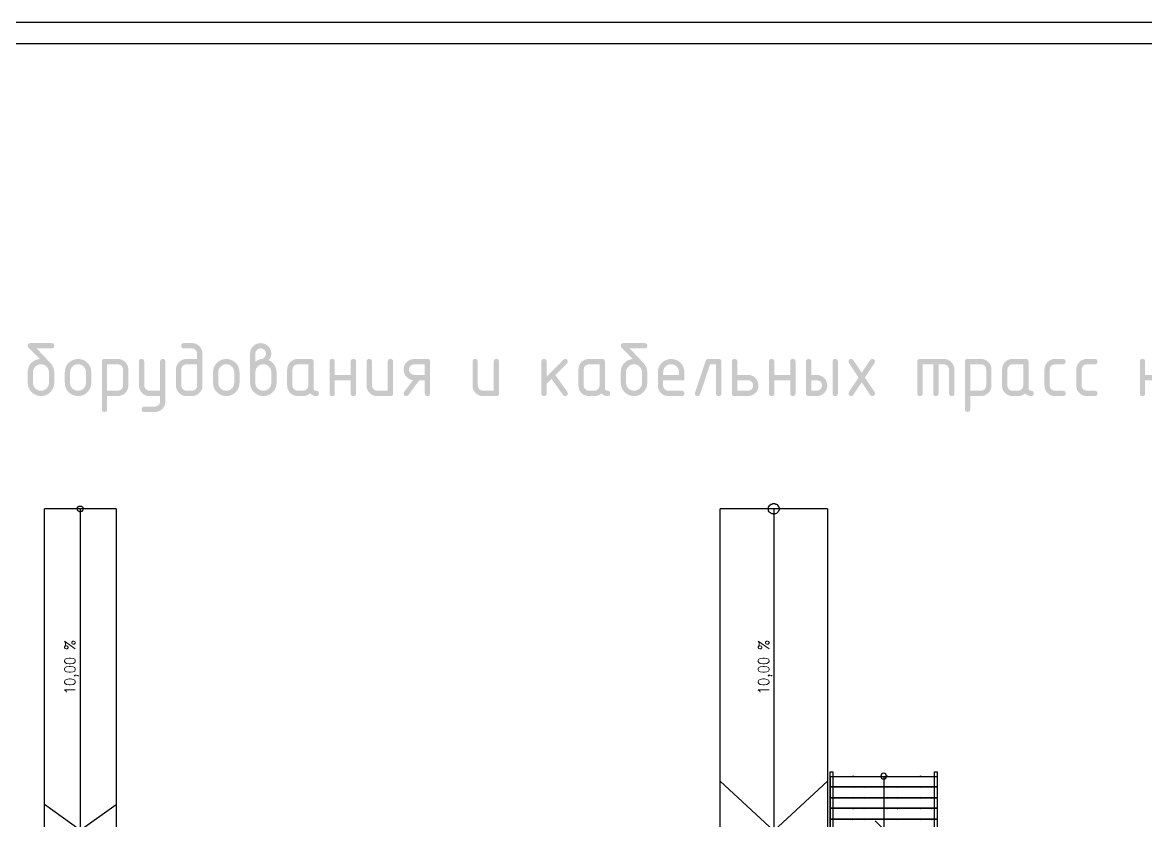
# Model space of a CAD drawing. Header units: millimetres. Extents: x 0 to 420, y 0 to 297.
# Drawn here: x 185 to 276.1, y 232.2 to 296.9 of the extents above; entities that cross this region are included whole.
import ezdxf

# ---------------------------------------------------------------- set-up
doc = ezdxf.new("R2010")
doc.units = ezdxf.units.MM
doc.layers.get('0').update_dxf_attribs({"linetype": 'CONTINUOUS'})
doc.styles.get("Standard").update_dxf_attribs({"font": 'STANDARD'})

msp = doc.modelspace()

# ---------------------------------------------------------------- hatches: boundary and pattern name
at = {"true_color": 0x000007}
h = msp.add_hatch(color=0, dxfattribs=at)
h.paths.add_polyline_path([(187.554222, 268.548995), (187.554222, 267.689651), (187.534585, 267.474763), (187.475674, 267.276515), (187.377489, 267.094803), (187.240029, 266.929525), (187.074673, 266.792066), (186.892833, 266.69388), (186.694559, 266.634969), (186.479903, 266.615332), (186.265016, 266.634969), (186.066768, 266.69388), (185.885056, 266.792066), (185.719777, 266.929525), (185.582318, 267.094803), (185.484133, 267.276515), (185.425222, 267.474763), (185.405585, 267.689651), (185.405585, 268.548995), (185.414269, 268.705653), (185.440329, 268.851509), (185.483778, 268.986566), (185.544629, 269.110822), (185.622895, 269.224277), (185.718589, 269.326932), (185.831724, 269.418787), (185.962312, 269.499842), (186.185072, 269.592377), (186.391709, 269.623314), (185.447477, 270.567546), (185.415989, 270.620462), (185.405585, 270.694877), (185.418935, 270.790056), (185.459053, 270.858105), (185.526043, 270.898973), (185.620008, 270.912607), (187.342555, 270.912607), (187.436606, 270.899171), (187.503786, 270.858863), (187.544093, 270.791684), (187.557529, 270.697633), (187.544093, 270.603668), (187.503786, 270.536678), (187.436606, 270.49656), (187.342555, 270.48321), (186.121613, 270.48321), (187.202547, 269.346604), (187.356327, 269.157563), (187.466234, 268.961649), (187.532216, 268.75881)], flags=0)
h.paths.add_polyline_path([(187.124274, 267.689651), (187.124274, 268.548995), (187.112406, 268.677661), (187.07687, 268.79656), (187.017769, 268.90564), (186.935207, 269.00485), (186.836006, 269.087412), (186.726986, 269.146513), (186.60825, 269.182049), (186.479903, 269.193917), (186.350919, 269.182049), (186.231856, 269.146513), (186.122716, 269.087412), (186.023497, 269.00485), (185.941022, 268.90564), (185.88211, 268.79656), (185.846764, 268.677661), (185.834981, 268.548995), (185.834981, 267.689651), (185.84666, 267.559642), (185.881697, 267.440019), (185.940091, 267.330836), (186.021843, 267.232142), (186.120545, 267.15039), (186.229789, 267.091996), (186.349575, 267.056959), (186.479903, 267.04528), (186.60825, 267.057062), (186.726986, 267.092409), (186.836006, 267.15132), (186.935207, 267.233796), (187.017769, 267.333006), (187.07687, 267.442086), (187.112406, 267.560985)], flags=0)
h = msp.add_hatch(color=0, dxfattribs=at)
h.paths.add_polyline_path([(199.583232, 270.053262), (199.583232, 267.474677), (199.567531, 267.301044), (199.520462, 267.141467), (199.442078, 266.995946), (199.332429, 266.864482), (199.200137, 266.755324), (199.054617, 266.677482), (198.895867, 266.630852), (198.723887, 266.615332), (198.293939, 266.615332), (198.119988, 266.630956), (197.960247, 266.677895), (197.814666, 266.756254), (197.683193, 266.866135), (197.574354, 266.998117), (197.496675, 267.143534), (197.450106, 267.302388), (197.434595, 267.474677), (197.434595, 268.763969), (197.45021, 268.937602), (197.497089, 269.097179), (197.575284, 269.2427), (197.684847, 269.374165), (197.816837, 269.48309), (197.962315, 269.560958), (198.121332, 269.607716), (198.293939, 269.623314), (199.153284, 269.623314), (199.153284, 270.053262), (199.122278, 270.220694), (199.029261, 270.359186), (198.891043, 270.452204), (198.723887, 270.48321), (198.078965, 270.48321), (197.984914, 270.49656), (197.917735, 270.536678), (197.877427, 270.603668), (197.863992, 270.697633), (197.877427, 270.791684), (197.917735, 270.858863), (197.984914, 270.899171), (198.078965, 270.912607), (198.723887, 270.912607), (198.89721, 270.896906), (199.056684, 270.849837), (199.202308, 270.771452), (199.334083, 270.661804), (199.443008, 270.529822), (199.520876, 270.384405), (199.567634, 270.225551)], flags=0)
h.paths.add_polyline_path([(199.153284, 267.474677), (199.153284, 269.193917), (198.293939, 269.193917), (198.128093, 269.162498), (197.989117, 269.06824), (197.895135, 268.929334), (197.863992, 268.763969), (197.863992, 267.474677), (197.895549, 267.310966), (197.990771, 267.17206), (198.13016, 267.076837), (198.293939, 267.04528), (198.723887, 267.04528), (198.888976, 267.076424), (199.027607, 267.170406), (199.121865, 267.308899)], flags=0)
h = msp.add_hatch(color=0, dxfattribs=at)
h.paths.add_polyline_path([(203.878497, 269.408891), (204.012218, 269.502624), (204.140462, 269.569639), (204.263124, 269.609887), (204.380102, 269.623314), (204.508604, 269.660659), (204.627598, 269.773245), (204.710694, 269.913047), (204.738392, 270.053262), (204.707386, 270.220694), (204.614369, 270.359186), (204.475876, 270.452204), (204.308444, 270.48321), (204.142598, 270.451791), (204.003622, 270.357533), (203.90964, 270.218627), (203.878497, 270.053262)], flags=0)
h.paths.add_polyline_path([(204.952815, 269.535671), (205.093263, 269.464478), (205.21857, 269.374992), (205.328684, 269.267315), (205.423553, 269.141552), (205.499603, 269.003154), (205.554053, 268.858296), (205.586799, 268.706927), (205.597737, 268.548995), (205.597737, 267.689651), (205.5781, 267.473419), (205.519189, 267.274448), (205.421004, 267.092633), (205.283544, 266.927871), (205.118188, 266.791135), (204.936348, 266.693467), (204.738074, 266.634866), (204.523418, 266.615332), (204.307187, 266.634969), (204.108215, 266.69388), (203.926401, 266.792066), (203.761639, 266.929525), (203.624903, 267.094803), (203.527235, 267.276515), (203.468634, 267.474763), (203.4491, 267.689651), (203.4491, 270.053262), (203.464715, 270.226895), (203.511594, 270.386472), (203.589789, 270.531992), (203.699352, 270.663457), (203.831342, 270.772383), (203.97682, 270.85025), (204.135837, 270.897009), (204.308444, 270.912607), (204.481767, 270.896906), (204.641241, 270.849837), (204.786865, 270.771452), (204.91864, 270.661804), (205.027565, 270.529822), (205.105433, 270.384405), (205.152191, 270.225551), (205.167789, 270.053262), (205.154353, 269.898749), (205.114046, 269.76098), (205.046866, 269.639954)], flags=0)
h.paths.add_polyline_path([(205.167789, 267.689651), (205.167789, 268.548995), (205.156024, 268.677661), (205.120798, 268.79656), (205.062214, 268.90564), (204.980376, 269.00485), (204.881691, 269.087412), (204.772568, 269.146513), (204.653109, 269.182049), (204.523418, 269.193917), (204.39309, 269.182049), (204.273304, 269.146513), (204.16406, 269.087412), (204.065358, 269.00485), (203.983606, 268.90564), (203.925212, 268.79656), (203.890175, 268.677661), (203.878497, 268.548995), (203.878497, 267.689651), (203.890175, 267.559642), (203.925212, 267.440019), (203.983606, 267.330836), (204.065358, 267.232142), (204.16406, 267.15039), (204.273304, 267.091996), (204.39309, 267.056959), (204.523418, 267.04528), (204.653109, 267.057062), (204.772568, 267.092409), (204.881691, 267.15132), (204.980376, 267.233796), (205.062214, 267.333006), (205.120798, 267.442086), (205.156024, 267.560985)], flags=0)
h = msp.add_hatch(color=0, dxfattribs=at)
h.paths.add_polyline_path([(235.683598, 268.548995), (235.683598, 267.689651), (235.663961, 267.474763), (235.60505, 267.276515), (235.506865, 267.094803), (235.369405, 266.929525), (235.204049, 266.792066), (235.022209, 266.69388), (234.823935, 266.634969), (234.609279, 266.615332), (234.394392, 266.634969), (234.196144, 266.69388), (234.014432, 266.792066), (233.849153, 266.929525), (233.711694, 267.094803), (233.613509, 267.276515), (233.554598, 267.474763), (233.534961, 267.689651), (233.534961, 268.548995), (233.543645, 268.705653), (233.569705, 268.851509), (233.613154, 268.986566), (233.674005, 269.110822), (233.752271, 269.224277), (233.847965, 269.326932), (233.9611, 269.418787), (234.091688, 269.499842), (234.314448, 269.592377), (234.521085, 269.623314), (233.576853, 270.567546), (233.545365, 270.620462), (233.534961, 270.694877), (233.548311, 270.790056), (233.588429, 270.858105), (233.655419, 270.898973), (233.749384, 270.912607), (235.471931, 270.912607), (235.565982, 270.899171), (235.633162, 270.858863), (235.673469, 270.791684), (235.686905, 270.697633), (235.673469, 270.603668), (235.633162, 270.536678), (235.565982, 270.49656), (235.471931, 270.48321), (234.250989, 270.48321), (235.331923, 269.346604), (235.485703, 269.157563), (235.59561, 268.961649), (235.661592, 268.75881)], flags=0)
h.paths.add_polyline_path([(235.25365, 267.689651), (235.25365, 268.548995), (235.241782, 268.677661), (235.206246, 268.79656), (235.147145, 268.90564), (235.064583, 269.00485), (234.965382, 269.087412), (234.856362, 269.146513), (234.737626, 269.182049), (234.609279, 269.193917), (234.480295, 269.182049), (234.361232, 269.146513), (234.252092, 269.087412), (234.152873, 269.00485), (234.070398, 268.90564), (234.011486, 268.79656), (233.97614, 268.677661), (233.964357, 268.548995), (233.964357, 267.689651), (233.976036, 267.559642), (234.011073, 267.440019), (234.069467, 267.330836), (234.151219, 267.232142), (234.249921, 267.15039), (234.359165, 267.091996), (234.478951, 267.056959), (234.609279, 267.04528), (234.737626, 267.057062), (234.856362, 267.092409), (234.965382, 267.15132), (235.064583, 267.233796), (235.147145, 267.333006), (235.206246, 267.442086), (235.241782, 267.560985)], flags=0)
h = msp.add_hatch(color=0, dxfattribs=at)
h.paths.add_polyline_path([(188.412837, 267.689651), (188.412837, 268.548995), (188.432474, 268.763651), (188.491385, 268.961925), (188.589571, 269.143765), (188.72703, 269.309121), (188.892308, 269.446581), (189.07402, 269.544766), (189.272268, 269.603677), (189.487156, 269.623314), (189.704498, 269.603884), (189.904219, 269.545593), (190.086267, 269.448441), (190.250589, 269.312429), (190.386601, 269.148106), (190.483753, 268.966059), (190.542044, 268.766338), (190.561474, 268.548995), (190.561474, 267.689651), (190.541837, 267.474763), (190.482926, 267.276515), (190.384741, 267.094803), (190.247282, 266.929525), (190.081926, 266.792066), (189.900085, 266.69388), (189.701811, 266.634969), (189.487156, 266.615332), (189.272268, 266.634969), (189.07402, 266.69388), (188.892308, 266.792066), (188.72703, 266.929525), (188.589571, 267.094803), (188.491385, 267.276515), (188.432474, 267.474763)], flags=0)
h.paths.add_polyline_path([(190.131527, 267.689651), (190.131527, 268.548995), (190.119658, 268.677661), (190.084122, 268.79656), (190.025021, 268.90564), (189.94246, 269.00485), (189.843258, 269.087412), (189.734238, 269.146513), (189.615503, 269.182049), (189.487156, 269.193917), (189.358171, 269.182049), (189.239109, 269.146513), (189.129968, 269.087412), (189.03075, 269.00485), (188.948274, 268.90564), (188.889363, 268.79656), (188.854016, 268.677661), (188.842234, 268.548995), (188.842234, 267.689651), (188.853913, 267.559642), (188.888949, 267.440019), (188.947344, 267.330836), (189.029096, 267.232142), (189.127798, 267.15039), (189.237042, 267.091996), (189.356828, 267.056959), (189.487156, 267.04528), (189.615503, 267.057062), (189.734238, 267.092409), (189.843258, 267.15132), (189.94246, 267.233796), (190.025021, 267.333006), (190.084122, 267.442086), (190.119658, 267.560985)], flags=0)
h = msp.add_hatch(color=0, dxfattribs=at)
h.paths.add_polyline_path([(191.42009, 269.408891), (191.43344, 269.502624), (191.473558, 269.569639), (191.540548, 269.609887), (191.634513, 269.623314), (192.709382, 269.623314), (192.882705, 269.607716), (193.042179, 269.560958), (193.187803, 269.48309), (193.319578, 269.374165), (193.428503, 269.2427), (193.506371, 269.097179), (193.553129, 268.937602), (193.568727, 268.763969), (193.568727, 267.474677), (193.553129, 267.302388), (193.506371, 267.143534), (193.428503, 266.998117), (193.319578, 266.866135), (193.187803, 266.756254), (193.042179, 266.677895), (192.882705, 266.630956), (192.709382, 266.615332), (191.849486, 266.615332), (191.849486, 265.541014), (191.836051, 265.446963), (191.795743, 265.379783), (191.728564, 265.339476), (191.634513, 265.32604), (191.540548, 265.339476), (191.473558, 265.379783), (191.43344, 265.446963), (191.42009, 265.541014)], flags=0)
h.paths.add_polyline_path([(191.849486, 269.193917), (191.849486, 267.04528), (192.709382, 267.04528), (192.874471, 267.076424), (193.013102, 267.170406), (193.10736, 267.308899), (193.138779, 267.474677), (193.138779, 268.763969), (193.107773, 268.931401), (193.014756, 269.069894), (192.876538, 269.162911), (192.709382, 269.193917)], flags=0)
for points in [[(196.146032, 266.179321), (196.146032, 266.615332), (195.286687, 266.615332), (195.112735, 266.630956), (194.952995, 266.677895), (194.807414, 266.756254), (194.67594, 266.866135), (194.567101, 266.998117), (194.489423, 267.143534), (194.442854, 267.302388), (194.427342, 267.474677), (194.427342, 269.408891), (194.440692, 269.502624), (194.48081, 269.569639), (194.5478, 269.609887), (194.641765, 269.623314), (194.735816, 269.609887), (194.802996, 269.569639), (194.843303, 269.502624), (194.856739, 269.408891), (194.856739, 267.474677), (194.888296, 267.310966), (194.983519, 267.17206), (195.122907, 267.076837), (195.286687, 267.04528), (196.146032, 267.04528), (196.146032, 269.408891), (196.159467, 269.502624), (196.199775, 269.569639), (196.266954, 269.609887), (196.361005, 269.623314), (196.455057, 269.609887), (196.522236, 269.569639), (196.562544, 269.502624), (196.575979, 269.408891), (196.575979, 266.185384), (196.560588, 266.013405), (196.51445, 265.854655), (196.437616, 265.709134), (196.330137, 265.576843), (196.200008, 265.467194), (196.055977, 265.388809), (195.897993, 265.341741), (195.726005, 265.32604), (194.856739, 265.32604), (194.762688, 265.339476), (194.695509, 265.379783), (194.655201, 265.446963), (194.641765, 265.541014), (194.657957, 265.620733), (194.706808, 265.690944), (194.777019, 265.739796), (194.856739, 265.755988), (195.716635, 265.755988), (195.883791, 265.786167), (196.022008, 265.876704), (196.115026, 266.012716)], [(210.326419, 267.904625), (210.326419, 266.830306), (210.312983, 266.736255), (210.272676, 266.669076), (210.205496, 266.628768), (210.111445, 266.615332), (210.01748, 266.628768), (209.95049, 266.669076), (209.910372, 266.736255), (209.897023, 266.830306), (209.897023, 269.408891), (209.910372, 269.502624), (209.95049, 269.569639), (210.01748, 269.609887), (210.111445, 269.623314), (210.205496, 269.609887), (210.272676, 269.569639), (210.312983, 269.502624), (210.326419, 269.408891), (210.326419, 268.334573), (211.615712, 268.334573), (211.615712, 269.408891), (211.629148, 269.502624), (211.669455, 269.569639), (211.736635, 269.609887), (211.830686, 269.623314), (211.924737, 269.609887), (211.991916, 269.569639), (212.032224, 269.502624), (212.04566, 269.408891), (212.04566, 266.830306), (212.032224, 266.736255), (211.991916, 266.669076), (211.924737, 266.628768), (211.830686, 266.615332), (211.736635, 266.628768), (211.669455, 266.669076), (211.629148, 266.736255), (211.615712, 266.830306), (211.615712, 267.904625)], [(215.052912, 269.408891), (215.052912, 266.830306), (215.039476, 266.736255), (214.999169, 266.669076), (214.931989, 266.628768), (214.837938, 266.615332), (213.76362, 266.615332), (213.589668, 266.630852), (213.429928, 266.677482), (213.284347, 266.755324), (213.152873, 266.864482), (213.044034, 266.995946), (212.966356, 267.141467), (212.919787, 267.301044), (212.904275, 267.474677), (212.904275, 269.408891), (212.917625, 269.502624), (212.957743, 269.569639), (213.024733, 269.609887), (213.118698, 269.623314), (213.212749, 269.609887), (213.279928, 269.569639), (213.320236, 269.502624), (213.333672, 269.408891), (213.333672, 267.474677), (213.365229, 267.310966), (213.460451, 267.17206), (213.59984, 267.076837), (213.76362, 267.04528), (214.622964, 267.04528), (214.622964, 269.408891), (214.6364, 269.502624), (214.676708, 269.569639), (214.743887, 269.609887), (214.837938, 269.623314), (214.931989, 269.609887), (214.999169, 269.569639), (215.039476, 269.502624)], [(223.64792, 269.408891), (223.64792, 266.830306), (223.634484, 266.736255), (223.594176, 266.669076), (223.526997, 266.628768), (223.432946, 266.615332), (222.358627, 266.615332), (222.184676, 266.630852), (222.024935, 266.677482), (221.879354, 266.755324), (221.747881, 266.864482), (221.639042, 266.995946), (221.561363, 267.141467), (221.514794, 267.301044), (221.499283, 267.474677), (221.499283, 269.408891), (221.512633, 269.502624), (221.552751, 269.569639), (221.619741, 269.609887), (221.713706, 269.623314), (221.807757, 269.609887), (221.874936, 269.569639), (221.915244, 269.502624), (221.92868, 269.408891), (221.92868, 267.474677), (221.960237, 267.310966), (222.055459, 267.17206), (222.194848, 267.076837), (222.358627, 267.04528), (223.217972, 267.04528), (223.217972, 269.408891), (223.231408, 269.502624), (223.271716, 269.569639), (223.338895, 269.609887), (223.432946, 269.623314), (223.526997, 269.609887), (223.594176, 269.569639), (223.634484, 269.502624)], [(227.516435, 268.210549), (228.867463, 269.561578), (228.936848, 269.607742), (229.020701, 269.623314), (229.114752, 269.609887), (229.181932, 269.569639), (229.222239, 269.502624), (229.235675, 269.408891), (229.219277, 269.328758), (229.170632, 269.258961), (228.2264, 268.314729), (229.193232, 266.953778), (229.224995, 266.892662), (229.235675, 266.826999), (229.222239, 266.734395), (229.181932, 266.668249), (229.114752, 266.628561), (229.020701, 266.615332), (228.918726, 266.63807), (228.841556, 266.706283), (227.917168, 268.005497), (227.516435, 267.605315), (227.516435, 266.830306), (227.502999, 266.736255), (227.462691, 266.669076), (227.395512, 266.628768), (227.301461, 266.615332), (227.207496, 266.628768), (227.140506, 266.669076), (227.100388, 266.736255), (227.087038, 266.830306), (227.087038, 269.408891), (227.100388, 269.502624), (227.140506, 269.569639), (227.207496, 269.609887), (227.301461, 269.623314), (227.395512, 269.609887), (227.462691, 269.569639), (227.502999, 269.502624), (227.516435, 269.408891)], [(240.623784, 269.623314), (241.483129, 269.623314), (241.57718, 269.609887), (241.644359, 269.569639), (241.684667, 269.502624), (241.698103, 269.408891), (241.698103, 266.830306), (241.684667, 266.736255), (241.644359, 266.669076), (241.57718, 266.628768), (241.483129, 266.615332), (241.389078, 266.628768), (241.321899, 266.669076), (241.281591, 266.736255), (241.268155, 266.830306), (241.268155, 269.193917), (240.776471, 269.193917), (239.966185, 266.761956), (239.934963, 266.697653), (239.890875, 266.65185), (239.833867, 266.624445), (239.763889, 266.615332), (239.669924, 266.628975), (239.602934, 266.669903), (239.562816, 266.738115), (239.549466, 266.833614), (239.558836, 266.898657), (240.40881, 269.447476), (240.44395, 269.52425), (240.491493, 269.579217), (240.551437, 269.612273)], [(245.993367, 267.904625), (245.993367, 266.830306), (245.979932, 266.736255), (245.939624, 266.669076), (245.872445, 266.628768), (245.778394, 266.615332), (245.684429, 266.628768), (245.617439, 266.669076), (245.577321, 266.736255), (245.563971, 266.830306), (245.563971, 269.408891), (245.577321, 269.502624), (245.617439, 269.569639), (245.684429, 269.609887), (245.778394, 269.623314), (245.872445, 269.609887), (245.939624, 269.569639), (245.979932, 269.502624), (245.993367, 269.408891), (245.993367, 268.334573), (247.28266, 268.334573), (247.28266, 269.408891), (247.296096, 269.502624), (247.336404, 269.569639), (247.403583, 269.609887), (247.497634, 269.623314), (247.591685, 269.609887), (247.658864, 269.569639), (247.699172, 269.502624), (247.712608, 269.408891), (247.712608, 266.830306), (247.699172, 266.736255), (247.658864, 266.669076), (247.591685, 266.628768), (247.497634, 266.615332), (247.403583, 266.628768), (247.336404, 266.669076), (247.296096, 266.736255), (247.28266, 266.830306), (247.28266, 267.904625)], [(253.346386, 268.119599), (254.124702, 266.950471), (254.160531, 266.830306), (254.147095, 266.736255), (254.106787, 266.669076), (254.039608, 266.628768), (253.945557, 266.615332), (253.841928, 266.638897), (253.766412, 266.70959), (253.086212, 267.732094), (252.405461, 266.70959), (252.329738, 266.638897), (252.226316, 266.615332), (252.144599, 266.631111), (252.075283, 266.678722), (252.027672, 266.748106), (252.011894, 266.830306), (252.047723, 266.950471), (252.825487, 268.119599), (252.047723, 269.288175), (252.011894, 269.408891), (252.025243, 269.502624), (252.065361, 269.569639), (252.132351, 269.609887), (252.226316, 269.623314), (252.329738, 269.59975), (252.405461, 269.529056), (253.086212, 268.509859), (253.766412, 269.529056), (253.841928, 269.59975), (253.945557, 269.623314), (254.039608, 269.610085), (254.106787, 269.570397), (254.147095, 269.504252), (254.160531, 269.411647), (254.124702, 269.288175)], [(257.814072, 269.623314), (259.748286, 269.623314), (259.920265, 269.607613), (260.079015, 269.560544), (260.224536, 269.48216), (260.356828, 269.372511), (260.466476, 269.240529), (260.544861, 269.095112), (260.59193, 268.936259), (260.607631, 268.763969), (260.607631, 266.830306), (260.594195, 266.736255), (260.553887, 266.669076), (260.486708, 266.628768), (260.392657, 266.615332), (260.298605, 266.628768), (260.231426, 266.669076), (260.191119, 266.736255), (260.177683, 266.830306), (260.177683, 268.763969), (260.146746, 268.931401), (260.05421, 269.069894), (259.915718, 269.162911), (259.748286, 269.193917), (259.318338, 269.193917), (259.318338, 266.830306), (259.304902, 266.736255), (259.264595, 266.669076), (259.197415, 266.628768), (259.103364, 266.615332), (259.009399, 266.628768), (258.942409, 266.669076), (258.902291, 266.736255), (258.888941, 266.830306), (258.888941, 269.193917), (258.029045, 269.193917), (258.029045, 266.830306), (258.01561, 266.736255), (257.975302, 266.669076), (257.908123, 266.628768), (257.814072, 266.615332), (257.720107, 266.628768), (257.653117, 266.669076), (257.612999, 266.736255), (257.599649, 266.830306), (257.599649, 269.408891), (257.612999, 269.502624), (257.653117, 269.569639), (257.720107, 269.609887)], [(268.344388, 268.763969), (268.344388, 267.474677), (268.375945, 267.310966), (268.471168, 267.17206), (268.610556, 267.076837), (268.774336, 267.04528), (269.418707, 267.04528), (269.512758, 267.031844), (269.579937, 266.991537), (269.620245, 266.924357), (269.633681, 266.830306), (269.620245, 266.736255), (269.579937, 266.669076), (269.512758, 266.628768), (269.418707, 266.615332), (268.774336, 266.615332), (268.600385, 266.630852), (268.440644, 266.677482), (268.295063, 266.755324), (268.16359, 266.864482), (268.054751, 266.995946), (267.977072, 267.141467), (267.930503, 267.301044), (267.914992, 267.474677), (267.914992, 268.763969), (267.930503, 268.937602), (267.977072, 269.097179), (268.054751, 269.2427), (268.16359, 269.374165), (268.295063, 269.48309), (268.440644, 269.560958), (268.600385, 269.607716), (268.774336, 269.623314), (269.418707, 269.623314), (269.512758, 269.609887), (269.579937, 269.569639), (269.620245, 269.502624), (269.633681, 269.408891), (269.620245, 269.31484), (269.579937, 269.247661), (269.512758, 269.207353), (269.418707, 269.193917), (268.774336, 269.193917), (268.608489, 269.162498), (268.469514, 269.06824), (268.375532, 268.929334)], [(270.924891, 268.763969), (270.924891, 267.474677), (270.956448, 267.310966), (271.051671, 267.17206), (271.191059, 267.076837), (271.354839, 267.04528), (271.99921, 267.04528), (272.093261, 267.031844), (272.16044, 266.991537), (272.200748, 266.924357), (272.214184, 266.830306), (272.200748, 266.736255), (272.16044, 266.669076), (272.093261, 266.628768), (271.99921, 266.615332), (271.354839, 266.615332), (271.180887, 266.630852), (271.021147, 266.677482), (270.875566, 266.755324), (270.744092, 266.864482), (270.635253, 266.995946), (270.557575, 267.141467), (270.511006, 267.301044), (270.495494, 267.474677), (270.495494, 268.763969), (270.511006, 268.937602), (270.557575, 269.097179), (270.635253, 269.2427), (270.744092, 269.374165), (270.875566, 269.48309), (271.021147, 269.560958), (271.180887, 269.607716), (271.354839, 269.623314), (271.99921, 269.623314), (272.093261, 269.609887), (272.16044, 269.569639), (272.200748, 269.502624), (272.214184, 269.408891), (272.200748, 269.31484), (272.16044, 269.247661), (272.093261, 269.207353), (271.99921, 269.193917), (271.354839, 269.193917), (271.188992, 269.162498), (271.050017, 269.06824), (270.956035, 268.929334)], [(276.085896, 267.904625), (276.085896, 266.830306), (276.072461, 266.736255), (276.032153, 266.669076), (275.964974, 266.628768), (275.870922, 266.615332), (275.776957, 266.628768), (275.709968, 266.669076), (275.669849, 266.736255), (275.6565, 266.830306), (275.6565, 269.408891), (275.669849, 269.502624), (275.709968, 269.569639), (275.776957, 269.609887), (275.870922, 269.623314), (275.964974, 269.609887), (276.032153, 269.569639), (276.072461, 269.502624), (276.085896, 269.408891), (276.085896, 268.334573), (277.375189, 268.334573), (277.375189, 269.408891), (277.388625, 269.502624), (277.428932, 269.569639), (277.496112, 269.609887), (277.590163, 269.623314), (277.684214, 269.609887), (277.751393, 269.569639), (277.791701, 269.502624), (277.805137, 269.408891), (277.805137, 266.830306), (277.791701, 266.736255), (277.751393, 266.669076), (277.684214, 266.628768), (277.590163, 266.615332), (277.496112, 266.628768), (277.428932, 266.669076), (277.388625, 266.736255), (277.375189, 266.830306), (277.375189, 267.904625)]]:
    msp.add_hatch(color=0, dxfattribs=at).paths.add_polyline_path(points, flags=0)
h = msp.add_hatch(color=0, dxfattribs=at)
h.paths.add_polyline_path([(200.441847, 267.689651), (200.441847, 268.548995), (200.461484, 268.763651), (200.520395, 268.961925), (200.618581, 269.143765), (200.75604, 269.309121), (200.921318, 269.446581), (201.10303, 269.544766), (201.301278, 269.603677), (201.516166, 269.623314), (201.733508, 269.603884), (201.933229, 269.545593), (202.115277, 269.448441), (202.279599, 269.312429), (202.415611, 269.148106), (202.512763, 268.966059), (202.571054, 268.766338), (202.590484, 268.548995), (202.590484, 267.689651), (202.570847, 267.474763), (202.511936, 267.276515), (202.413751, 267.094803), (202.276292, 266.929525), (202.110936, 266.792066), (201.929095, 266.69388), (201.730821, 266.634969), (201.516166, 266.615332), (201.301278, 266.634969), (201.10303, 266.69388), (200.921318, 266.792066), (200.75604, 266.929525), (200.618581, 267.094803), (200.520395, 267.276515), (200.461484, 267.474763)], flags=0)
h.paths.add_polyline_path([(202.160537, 267.689651), (202.160537, 268.548995), (202.148668, 268.677661), (202.113132, 268.79656), (202.054031, 268.90564), (201.97147, 269.00485), (201.872268, 269.087412), (201.763248, 269.146513), (201.644513, 269.182049), (201.516166, 269.193917), (201.387182, 269.182049), (201.268119, 269.146513), (201.158978, 269.087412), (201.05976, 269.00485), (200.977284, 268.90564), (200.918373, 268.79656), (200.883026, 268.677661), (200.871244, 268.548995), (200.871244, 267.689651), (200.882923, 267.559642), (200.91796, 267.440019), (200.976354, 267.330836), (201.058106, 267.232142), (201.156808, 267.15039), (201.266052, 267.091996), (201.385838, 267.056959), (201.516166, 267.04528), (201.644513, 267.057062), (201.763248, 267.092409), (201.872268, 267.15132), (201.97147, 267.233796), (202.054031, 267.333006), (202.113132, 267.442086), (202.148668, 267.560985)], flags=0)
h = msp.add_hatch(color=0, dxfattribs=at)
h.paths.add_polyline_path([(208.175042, 269.193917), (207.315697, 269.193917), (207.14985, 269.162498), (207.010875, 269.06824), (206.916893, 268.929334), (206.885749, 268.763969), (206.885749, 267.474677), (206.917306, 267.310966), (207.012529, 267.17206), (207.151917, 267.076837), (207.315697, 267.04528), (207.745645, 267.04528), (207.910734, 267.076424), (208.049364, 267.170406), (208.143622, 267.308899), (208.175042, 267.474677)], flags=0)
h.paths.add_polyline_path([(209.034386, 266.830306), (209.020959, 266.736255), (208.980712, 266.669076), (208.913696, 266.628768), (208.819963, 266.615332), (208.676708, 266.629509), (208.547043, 266.672107), (208.430917, 266.743231), (208.328279, 266.842984), (208.202594, 266.743231), (208.063627, 266.672107), (207.911328, 266.629509), (207.745645, 266.615332), (207.315697, 266.615332), (207.141745, 266.630852), (206.982005, 266.677482), (206.836424, 266.755324), (206.70495, 266.864482), (206.596111, 266.995946), (206.518433, 267.141467), (206.471864, 267.301044), (206.456352, 267.474677), (206.456352, 268.763969), (206.471864, 268.937602), (206.518433, 269.097179), (206.596111, 269.2427), (206.70495, 269.374165), (206.836424, 269.48309), (206.982005, 269.560958), (207.141745, 269.607716), (207.315697, 269.623314), (208.390016, 269.623314), (208.484067, 269.609887), (208.551246, 269.569639), (208.591554, 269.502624), (208.604989, 269.408891), (208.604989, 267.259703), (208.618339, 267.165738), (208.658457, 267.098748), (208.725447, 267.05863), (208.819412, 267.04528), (208.913463, 267.031844), (208.980643, 266.991537), (209.02095, 266.924357)], flags=0)
h = msp.add_hatch(color=0, dxfattribs=at)
h.paths.add_polyline_path([(216.676614, 267.911239), (216.517658, 267.943287), (216.37317, 268.000605), (216.243152, 268.083244), (216.127604, 268.191257), (216.032916, 268.317253), (215.965409, 268.454669), (215.924981, 268.603557), (215.911528, 268.763969), (215.927039, 268.937602), (215.973608, 269.097179), (216.051287, 269.2427), (216.160126, 269.374165), (216.291599, 269.48309), (216.43718, 269.560958), (216.596921, 269.607716), (216.770872, 269.623314), (217.845191, 269.623314), (217.939242, 269.609887), (218.006421, 269.569639), (218.046729, 269.502624), (218.060165, 269.408891), (218.060165, 266.830306), (218.046729, 266.736255), (218.006421, 266.669076), (217.939242, 266.628768), (217.845191, 266.615332), (217.75114, 266.628768), (217.68396, 266.669076), (217.643653, 266.736255), (217.630217, 266.830306), (217.630217, 267.904625), (217.194206, 267.904625), (216.298481, 266.702975), (216.222758, 266.637243), (216.12595, 266.615332), (216.031985, 266.628768), (215.964995, 266.669076), (215.924877, 266.736255), (215.911528, 266.830306), (215.921932, 266.900104), (215.95342, 266.960393)], flags=0)
h.paths.add_polyline_path([(216.340924, 268.763969), (216.372481, 268.600258), (216.467704, 268.461352), (216.607092, 268.36613), (216.770872, 268.334573), (217.630217, 268.334573), (217.630217, 269.193917), (216.770872, 269.193917), (216.605025, 269.162498), (216.46605, 269.06824), (216.372068, 268.929334)], flags=0)
h = msp.add_hatch(color=0, dxfattribs=at)
h.paths.add_polyline_path([(231.81298, 269.193917), (230.953635, 269.193917), (230.787788, 269.162498), (230.648813, 269.06824), (230.554831, 268.929334), (230.523687, 268.763969), (230.523687, 267.474677), (230.555244, 267.310966), (230.650467, 267.17206), (230.789855, 267.076837), (230.953635, 267.04528), (231.383583, 267.04528), (231.548672, 267.076424), (231.687303, 267.170406), (231.78156, 267.308899), (231.81298, 267.474677)], flags=0)
h.paths.add_polyline_path([(232.672324, 266.830306), (232.658897, 266.736255), (232.61865, 266.669076), (232.551634, 266.628768), (232.457902, 266.615332), (232.314646, 266.629509), (232.184981, 266.672107), (232.068856, 266.743231), (231.966218, 266.842984), (231.840532, 266.743231), (231.701565, 266.672107), (231.549266, 266.629509), (231.383583, 266.615332), (230.953635, 266.615332), (230.779684, 266.630852), (230.619943, 266.677482), (230.474362, 266.755324), (230.342889, 266.864482), (230.234049, 266.995946), (230.156371, 267.141467), (230.109802, 267.301044), (230.094291, 267.474677), (230.094291, 268.763969), (230.109802, 268.937602), (230.156371, 269.097179), (230.234049, 269.2427), (230.342889, 269.374165), (230.474362, 269.48309), (230.619943, 269.560958), (230.779684, 269.607716), (230.953635, 269.623314), (232.027954, 269.623314), (232.122005, 269.609887), (232.189184, 269.569639), (232.229492, 269.502624), (232.242928, 269.408891), (232.242928, 267.259703), (232.256277, 267.165738), (232.296396, 267.098748), (232.363385, 267.05863), (232.45735, 267.04528), (232.551402, 267.031844), (232.618581, 266.991537), (232.658888, 266.924357)], flags=0)
h = msp.add_hatch(color=0, dxfattribs=at)
h.paths.add_polyline_path([(237.616532, 269.193917), (237.487547, 269.182049), (237.368485, 269.146513), (237.259344, 269.087412), (237.160126, 269.00485), (237.07765, 268.90564), (237.018739, 268.79656), (236.983392, 268.677661), (236.97161, 268.548995), (236.97161, 268.334573), (238.260903, 268.334573), (238.260903, 268.548995), (238.249034, 268.677661), (238.213498, 268.79656), (238.154397, 268.90564), (238.071836, 269.00485), (237.972634, 269.087412), (237.863614, 269.146513), (237.744879, 269.182049)], flags=0)
h.paths.add_polyline_path([(236.97161, 267.904625), (236.97161, 267.474677), (237.003167, 267.310966), (237.098389, 267.17206), (237.237778, 267.076837), (237.401558, 267.04528), (238.475876, 267.04528), (238.569928, 267.031844), (238.637107, 266.991537), (238.677415, 266.924357), (238.69085, 266.830306), (238.677415, 266.736255), (238.637107, 266.669076), (238.569928, 266.628768), (238.475876, 266.615332), (237.401558, 266.615332), (237.227606, 266.630852), (237.067866, 266.677482), (236.922285, 266.755324), (236.790811, 266.864482), (236.681972, 266.995946), (236.604294, 267.141467), (236.557725, 267.301044), (236.542213, 267.474677), (236.542213, 268.548995), (236.56185, 268.763651), (236.620761, 268.961925), (236.718947, 269.143765), (236.856406, 269.309121), (237.021684, 269.446581), (237.203396, 269.544766), (237.401644, 269.603677), (237.616532, 269.623314), (237.833874, 269.603884), (238.033595, 269.545593), (238.215643, 269.448441), (238.379965, 269.312429), (238.515977, 269.148106), (238.613129, 268.966059), (238.67142, 268.766338), (238.69085, 268.548995), (238.69085, 267.904625)], flags=0)
h = msp.add_hatch(color=0, dxfattribs=at)
h.paths.add_polyline_path([(244.705355, 267.474677), (244.689758, 267.301044), (244.642999, 267.141467), (244.565131, 266.995946), (244.456206, 266.864482), (244.324431, 266.755324), (244.178807, 266.677482), (244.019334, 266.630852), (243.846011, 266.615332), (242.771141, 266.615332), (242.677176, 266.628768), (242.610186, 266.669076), (242.570068, 266.736255), (242.556718, 266.830306), (242.556718, 269.408891), (242.570068, 269.502624), (242.610186, 269.569639), (242.677176, 269.609887), (242.771141, 269.623314), (242.865192, 269.609887), (242.932372, 269.569639), (242.972679, 269.502624), (242.986115, 269.408891), (242.986115, 268.334573), (243.846011, 268.334573), (244.019334, 268.318872), (244.178807, 268.271803), (244.324431, 268.193419), (244.456206, 268.08377), (244.565131, 267.951469), (244.642999, 267.805888), (244.689758, 267.646975)], flags=0)
h.paths.add_polyline_path([(244.275408, 267.474677), (244.244402, 267.642109), (244.151384, 267.780601), (244.013167, 267.873619), (243.846011, 267.904625), (242.986115, 267.904625), (242.986115, 267.04528), (243.846011, 267.04528), (244.0111, 267.076424), (244.14973, 267.170406), (244.243988, 267.308899)], flags=0)
h = msp.add_hatch(color=0, dxfattribs=at)
h.paths.add_polyline_path([(250.289913, 267.474677), (250.274315, 267.301044), (250.227556, 267.141467), (250.149689, 266.995946), (250.040763, 266.864482), (249.908988, 266.755324), (249.763364, 266.677482), (249.603891, 266.630852), (249.430568, 266.615332), (248.785646, 266.615332), (248.691681, 266.628768), (248.624691, 266.669076), (248.584573, 266.736255), (248.571223, 266.830306), (248.571223, 269.408891), (248.584573, 269.502624), (248.624691, 269.569639), (248.691681, 269.609887), (248.785646, 269.623314), (248.879697, 269.609887), (248.946877, 269.569639), (248.987184, 269.502624), (249.00062, 269.408891), (249.00062, 268.334573), (249.430568, 268.334573), (249.603891, 268.318975), (249.763364, 268.272216), (249.908988, 268.194349), (250.040763, 268.085423), (250.149689, 267.95364), (250.227556, 267.807955), (250.274315, 267.648318)], flags=0)
h.paths.add_polyline_path([(249.860516, 267.474677), (249.82951, 267.642109), (249.736492, 267.780601), (249.598, 267.873619), (249.430568, 267.904625), (249.00062, 267.904625), (249.00062, 267.04528), (249.430568, 267.04528), (249.595932, 267.076424), (249.734839, 267.170406), (249.829097, 267.308899)], flags=0)
h.paths.add_polyline_path([(250.71986, 269.408891), (250.733296, 269.502624), (250.773604, 269.569639), (250.840783, 269.609887), (250.934834, 269.623314), (251.028567, 269.609887), (251.095583, 269.569639), (251.13583, 269.502624), (251.149257, 269.408891), (251.149257, 266.830306), (251.13583, 266.736255), (251.095583, 266.669076), (251.028567, 266.628768), (250.934834, 266.615332), (250.840783, 266.628768), (250.773604, 266.669076), (250.733296, 266.736255), (250.71986, 266.830306)], flags=0)
h = msp.add_hatch(color=0, dxfattribs=at)
h.paths.add_polyline_path([(261.467069, 269.408891), (261.480419, 269.502624), (261.520537, 269.569639), (261.587527, 269.609887), (261.681492, 269.623314), (262.756361, 269.623314), (262.929684, 269.607716), (263.089158, 269.560958), (263.234782, 269.48309), (263.366557, 269.374165), (263.475482, 269.2427), (263.55335, 269.097179), (263.600108, 268.937602), (263.615706, 268.763969), (263.615706, 267.474677), (263.600108, 267.302388), (263.55335, 267.143534), (263.475482, 266.998117), (263.366557, 266.866135), (263.234782, 266.756254), (263.089158, 266.677895), (262.929684, 266.630956), (262.756361, 266.615332), (261.896466, 266.615332), (261.896466, 265.541014), (261.88303, 265.446963), (261.842722, 265.379783), (261.775543, 265.339476), (261.681492, 265.32604), (261.587527, 265.339476), (261.520537, 265.379783), (261.480419, 265.446963), (261.467069, 265.541014)], flags=0)
h.paths.add_polyline_path([(261.896466, 269.193917), (261.896466, 267.04528), (262.756361, 267.04528), (262.92145, 267.076424), (263.060081, 267.170406), (263.154339, 267.308899), (263.185758, 267.474677), (263.185758, 268.763969), (263.154752, 268.931401), (263.061735, 269.069894), (262.923517, 269.162911), (262.756361, 269.193917)], flags=0)
h = msp.add_hatch(color=0, dxfattribs=at)
h.paths.add_polyline_path([(266.193011, 269.193917), (265.333666, 269.193917), (265.167819, 269.162498), (265.028844, 269.06824), (264.934862, 268.929334), (264.903718, 268.763969), (264.903718, 267.474677), (264.935275, 267.310966), (265.030498, 267.17206), (265.169886, 267.076837), (265.333666, 267.04528), (265.763614, 267.04528), (265.928703, 267.076424), (266.067334, 267.170406), (266.161591, 267.308899), (266.193011, 267.474677)], flags=0)
h.paths.add_polyline_path([(267.052355, 266.830306), (267.038928, 266.736255), (266.998681, 266.669076), (266.931665, 266.628768), (266.837932, 266.615332), (266.694677, 266.629509), (266.565012, 266.672107), (266.448886, 266.743231), (266.346248, 266.842984), (266.220563, 266.743231), (266.081596, 266.672107), (265.929297, 266.629509), (265.763614, 266.615332), (265.333666, 266.615332), (265.159714, 266.630852), (264.999974, 266.677482), (264.854393, 266.755324), (264.722919, 266.864482), (264.61408, 266.995946), (264.536402, 267.141467), (264.489833, 267.301044), (264.474321, 267.474677), (264.474321, 268.763969), (264.489833, 268.937602), (264.536402, 269.097179), (264.61408, 269.2427), (264.722919, 269.374165), (264.854393, 269.48309), (264.999974, 269.560958), (265.159714, 269.607716), (265.333666, 269.623314), (266.407985, 269.623314), (266.502036, 269.609887), (266.569215, 269.569639), (266.609523, 269.502624), (266.622959, 269.408891), (266.622959, 267.259703), (266.636308, 267.165738), (266.676426, 267.098748), (266.743416, 267.05863), (266.837381, 267.04528), (266.931432, 267.031844), (266.998612, 266.991537), (267.038919, 266.924357)], flags=0)
at = {"true_color": 0x0000fe}
for points in [[(252.476, 235.754333), (252.451129, 235.694538), (252.391333, 235.669667), (252.331538, 235.694538), (252.306667, 235.754333), (252.331537, 235.814129), (252.391333, 235.839), (252.451129, 235.814129)], [(255.227667, 235.754333), (255.202796, 235.694538), (255.143, 235.669667), (255.083204, 235.694538), (255.058333, 235.754333), (255.083204, 235.814129), (255.143, 235.839), (255.202796, 235.814129)], [(257.937, 235.754333), (257.912129, 235.694538), (257.852333, 235.669667), (257.792537, 235.694538), (257.767667, 235.754333), (257.792537, 235.814129), (257.852333, 235.839), (257.912129, 235.814129)], [(250.613333, 234.907667), (250.588462, 234.847871), (250.528667, 234.823), (250.468871, 234.847871), (250.444, 234.907667), (250.468871, 234.967462), (250.528667, 234.992333), (250.588462, 234.967463)], [(250.613333, 234.907667), (250.588462, 234.847871), (250.528667, 234.823), (250.468871, 234.847871), (250.444, 234.907667), (250.468871, 234.967462), (250.528667, 234.992333), (250.588462, 234.967463)], [(252.476, 234.907667), (252.451129, 234.847871), (252.391333, 234.823), (252.331538, 234.847871), (252.306667, 234.907667), (252.331537, 234.967462), (252.391333, 234.992333), (252.451129, 234.967463)], [(253.365, 234.907667), (253.340129, 234.847871), (253.280333, 234.823), (253.220538, 234.847871), (253.195667, 234.907667), (253.220537, 234.967462), (253.280333, 234.992333), (253.340129, 234.967463)], [(255.227667, 234.907667), (255.202796, 234.847871), (255.143, 234.823), (255.083204, 234.847871), (255.058333, 234.907667), (255.083204, 234.967462), (255.143, 234.992333), (255.202796, 234.967463)], [(256.074333, 234.907667), (256.049463, 234.847871), (255.989667, 234.823), (255.929871, 234.847871), (255.905, 234.907667), (255.929871, 234.967462), (255.989667, 234.992333), (256.049462, 234.967463)], [(257.937, 234.907667), (257.912129, 234.847871), (257.852333, 234.823), (257.792537, 234.847871), (257.767667, 234.907667), (257.792537, 234.967462), (257.852333, 234.992333), (257.912129, 234.967463)], [(258.826, 234.907667), (258.801129, 234.847871), (258.741333, 234.823), (258.681537, 234.847871), (258.656667, 234.907667), (258.681537, 234.967462), (258.741333, 234.992333), (258.801129, 234.967463)], [(250.613333, 234.018667), (250.588462, 233.958871), (250.528667, 233.934), (250.468871, 233.958871), (250.444, 234.018667), (250.468871, 234.078462), (250.528667, 234.103333), (250.588462, 234.078463)], [(250.613333, 234.018667), (250.588462, 233.958871), (250.528667, 233.934), (250.468871, 233.958871), (250.444, 234.018667), (250.468871, 234.078462), (250.528667, 234.103333), (250.588462, 234.078463)], [(252.476, 234.018667), (252.451129, 233.958871), (252.391333, 233.934), (252.331538, 233.958871), (252.306667, 234.018667), (252.331537, 234.078462), (252.391333, 234.103333), (252.451129, 234.078463)], [(253.365, 234.018667), (253.340129, 233.958871), (253.280333, 233.934), (253.220538, 233.958871), (253.195667, 234.018667), (253.220537, 234.078462), (253.280333, 234.103333), (253.340129, 234.078463)], [(255.227667, 234.018667), (255.202796, 233.958871), (255.143, 233.934), (255.083204, 233.958871), (255.058333, 234.018667), (255.083204, 234.078462), (255.143, 234.103333), (255.202796, 234.078463)], [(256.074333, 234.018667), (256.049463, 233.958871), (255.989667, 233.934), (255.929871, 233.958871), (255.905, 234.018667), (255.929871, 234.078462), (255.989667, 234.103333), (256.049462, 234.078463)], [(257.937, 234.018667), (257.912129, 233.958871), (257.852333, 233.934), (257.792537, 233.958871), (257.767667, 234.018667), (257.792537, 234.078462), (257.852333, 234.103333), (257.912129, 234.078463)], [(258.826, 234.018667), (258.801129, 233.958871), (258.741333, 233.934), (258.681537, 233.958871), (258.656667, 234.018667), (258.681537, 234.078462), (258.741333, 234.103333), (258.801129, 234.078463)], [(250.613333, 233.172), (250.588462, 233.112204), (250.528667, 233.087333), (250.468871, 233.112204), (250.444, 233.172), (250.468871, 233.231796), (250.528667, 233.256667), (250.588462, 233.231796)], [(250.613333, 233.172), (250.588462, 233.112204), (250.528667, 233.087333), (250.468871, 233.112204), (250.444, 233.172), (250.468871, 233.231796), (250.528667, 233.256667), (250.588462, 233.231796)], [(252.476, 233.172), (252.451129, 233.112204), (252.391333, 233.087333), (252.331538, 233.112204), (252.306667, 233.172), (252.331537, 233.231796), (252.391333, 233.256667), (252.451129, 233.231796)], [(253.365, 233.172), (253.340129, 233.112204), (253.280333, 233.087333), (253.220538, 233.112204), (253.195667, 233.172), (253.220537, 233.231796), (253.280333, 233.256667), (253.340129, 233.231796)], [(255.227667, 233.172), (255.202796, 233.112204), (255.143, 233.087333), (255.083204, 233.112204), (255.058333, 233.172), (255.083204, 233.231796), (255.143, 233.256667), (255.202796, 233.231796)], [(256.074333, 233.172), (256.049463, 233.112204), (255.989667, 233.087333), (255.929871, 233.112204), (255.905, 233.172), (255.929871, 233.231796), (255.989667, 233.256667), (256.049462, 233.231796)], [(257.937, 233.172), (257.912129, 233.112204), (257.852333, 233.087333), (257.792537, 233.112204), (257.767667, 233.172), (257.792537, 233.231796), (257.852333, 233.256667), (257.912129, 233.231796)], [(258.826, 233.172), (258.801129, 233.112204), (258.741333, 233.087333), (258.681537, 233.112204), (258.656667, 233.172), (258.681537, 233.231796), (258.741333, 233.256667), (258.801129, 233.231796)], [(250.613333, 232.283), (250.588462, 232.223204), (250.528667, 232.198333), (250.468871, 232.223204), (250.444, 232.283), (250.468871, 232.342796), (250.528667, 232.367667), (250.588462, 232.342796)], [(250.613333, 232.283), (250.588462, 232.223204), (250.528667, 232.198333), (250.468871, 232.223204), (250.444, 232.283), (250.468871, 232.342796), (250.528667, 232.367667), (250.588462, 232.342796)], [(252.433667, 232.283), (252.408796, 232.223204), (252.349, 232.198333), (252.289204, 232.223204), (252.264333, 232.283), (252.289204, 232.342796), (252.349, 232.367667), (252.408796, 232.342796)], [(253.365, 232.283), (253.340129, 232.223204), (253.280333, 232.198333), (253.220538, 232.223204), (253.195667, 232.283), (253.220537, 232.342796), (253.280333, 232.367667), (253.340129, 232.342796)], [(255.185333, 232.283), (255.160462, 232.223204), (255.100667, 232.198333), (255.040871, 232.223204), (255.016, 232.283), (255.040871, 232.342796), (255.100667, 232.367667), (255.160462, 232.342796)], [(256.074333, 232.283), (256.049463, 232.223204), (255.989667, 232.198333), (255.929871, 232.223204), (255.905, 232.283), (255.929871, 232.342796), (255.989667, 232.367667), (256.049462, 232.342796)], [(257.937, 232.283), (257.912129, 232.223204), (257.852333, 232.198333), (257.792537, 232.223204), (257.767667, 232.283), (257.792537, 232.342796), (257.852333, 232.367667), (257.912129, 232.342796)], [(258.826, 232.283), (258.801129, 232.223204), (258.741333, 232.198333), (258.681537, 232.223204), (258.656667, 232.283), (258.681537, 232.342796), (258.741333, 232.367667), (258.801129, 232.342796)]]:
    msp.add_hatch(color=0, dxfattribs=at).paths.add_polyline_path(points, flags=0)

# ---------------------------------------------------------------- linework, layer by layer
at = {"color": 0, "true_color": 0x000007}
for points in [[(0.211668, 0), (420.073667, 0), (420.073667, 296.925999), (0.211668, 296.925999)], [(7.239002, 1.735667), (418.338, 1.735667), (418.338, 295.190332), (7.239002, 295.190332)], [(189.653333, 257.217333), (189.611, 257.217333), (189.568667, 257.259667), (189.526333, 257.259667), (189.484, 257.302), (189.441667, 257.344333), (189.441667, 257.386667), (189.441667, 257.429), (189.441667, 257.471333), (189.441667, 257.513667), (189.441667, 257.556), (189.441667, 257.598333), (189.484, 257.640667), (189.526333, 257.640667), (189.526333, 257.683), (189.568667, 257.683), (189.611, 257.683), (189.653333, 257.683), (189.695667, 257.683), (189.738, 257.683), (189.780333, 257.683), (189.822667, 257.640667), (189.865, 257.598333), (189.865, 257.556), (189.865, 257.513667), (189.907333, 257.471333), (189.907333, 257.429), (189.865, 257.386667), (189.865, 257.344333), (189.822667, 257.302), (189.822667, 257.259667), (189.780333, 257.259667), (189.738, 257.259667), (189.695667, 257.217333)], [(245.956667, 257.005667), (245.872, 257.048), (245.787333, 257.048), (245.745, 257.090333), (245.702667, 257.132667), (245.618, 257.175), (245.575667, 257.217333), (245.533333, 257.302), (245.533333, 257.344333), (245.533333, 257.429), (245.533333, 257.513667), (245.533333, 257.556), (245.533333, 257.640667), (245.575667, 257.683), (245.618, 257.767667), (245.702667, 257.81), (245.745, 257.852333), (245.787333, 257.852333), (245.872, 257.894667), (245.956667, 257.894667), (246.041333, 257.894667), (246.083667, 257.852333), (246.168333, 257.852333), (246.210667, 257.81), (246.253, 257.767667), (246.295333, 257.683), (246.337667, 257.640667), (246.38, 257.556), (246.38, 257.513667), (246.38, 257.429), (246.38, 257.344333), (246.337667, 257.302), (246.295333, 257.217333), (246.253, 257.175), (246.210667, 257.132667), (246.168333, 257.090333), (246.083667, 257.048), (246.041333, 257.048)], [(250.740333, 236.135333), (250.740333, 235.754333), (250.740333, 231.436333), (250.528667, 231.436333), (250.528667, 235.754333), (250.528667, 236.135333)], [(259.207, 236.135333), (259.207, 235.754333), (259.207, 231.436333), (258.995333, 231.436333), (258.995333, 235.754333), (258.995333, 236.135333)], [(250.528667, 235.754333), (259.207, 235.754333), (259.207, 234.907667), (250.528667, 234.907667)], [(250.528667, 234.907667), (259.207, 234.907667), (259.207, 234.018667), (250.528667, 234.018667)], [(250.528667, 234.018667), (259.207, 234.018667), (259.207, 233.172), (250.528667, 233.172)], [(250.528667, 233.172), (259.207, 233.172), (259.207, 232.283), (250.528667, 232.283)], [(250.528667, 232.283), (259.207, 232.283), (259.207, 231.436333), (259.207, 231.351667), (250.528667, 231.351667), (250.528667, 231.436333)]]:
    msp.add_lwpolyline(points, close=True, dxfattribs=at)
for points in [[(192.574333, 257.471333), (186.774667, 257.471333)], [(192.574333, 257.471333), (192.574333, 231.394), (186.774667, 231.394), (186.774667, 257.471333)], [(189.653333, 257.471333), (189.653333, 231.394), (192.574333, 233.468333)], [(250.317, 257.471333), (241.596333, 257.471333)], [(250.317, 257.471333), (250.317, 231.351667), (241.596333, 231.351667), (241.596333, 257.471333)], [(245.956667, 257.471333), (245.956667, 231.351667), (250.317, 235.373333)], [(245.956667, 231.351667), (241.596333, 235.373333)], [(250.528667, 235.754333), (250.528667, 234.907667)], [(254.889, 235.754333), (254.889, 234.907667), (254.889, 232.283), (254.889, 231.436333), (254.169333, 232.156)], [(255.100667, 235.7755), (255.082372, 235.866137), (255.032478, 235.940145), (254.95847, 235.990039), (254.867833, 236.008333), (254.777196, 235.990039), (254.703188, 235.940145), (254.653295, 235.866137), (254.635, 235.7755)], [(254.635, 235.7755), (254.653295, 235.684863), (254.703188, 235.610855), (254.777196, 235.560961), (254.867833, 235.542667), (254.95847, 235.560961), (255.032478, 235.610855), (255.082372, 235.684863), (255.100667, 235.7755)], [(250.528667, 234.907667), (250.528667, 234.018667)], [(189.653333, 231.394), (186.774667, 233.468333)], [(250.528667, 234.018667), (250.528667, 233.172)], [(250.528667, 233.172), (250.528667, 232.283)], [(250.528667, 232.283), (250.528667, 231.351667)]]:
    msp.add_lwpolyline(points, dxfattribs=at)

# ---------------------------------------------------------------- texts
at = {"color": 0, "true_color": 0x000007, "char_height": 0.872032, "width": 4.28749084, "attachment_point": 7, "rotation": 90}
for insert in [(189.52633, 242.400665), (245.829663, 242.400665)]:
    msp.add_mtext('10,00 %', dxfattribs=dict(at, insert=insert))

doc.saveas('drawing.dxf')
